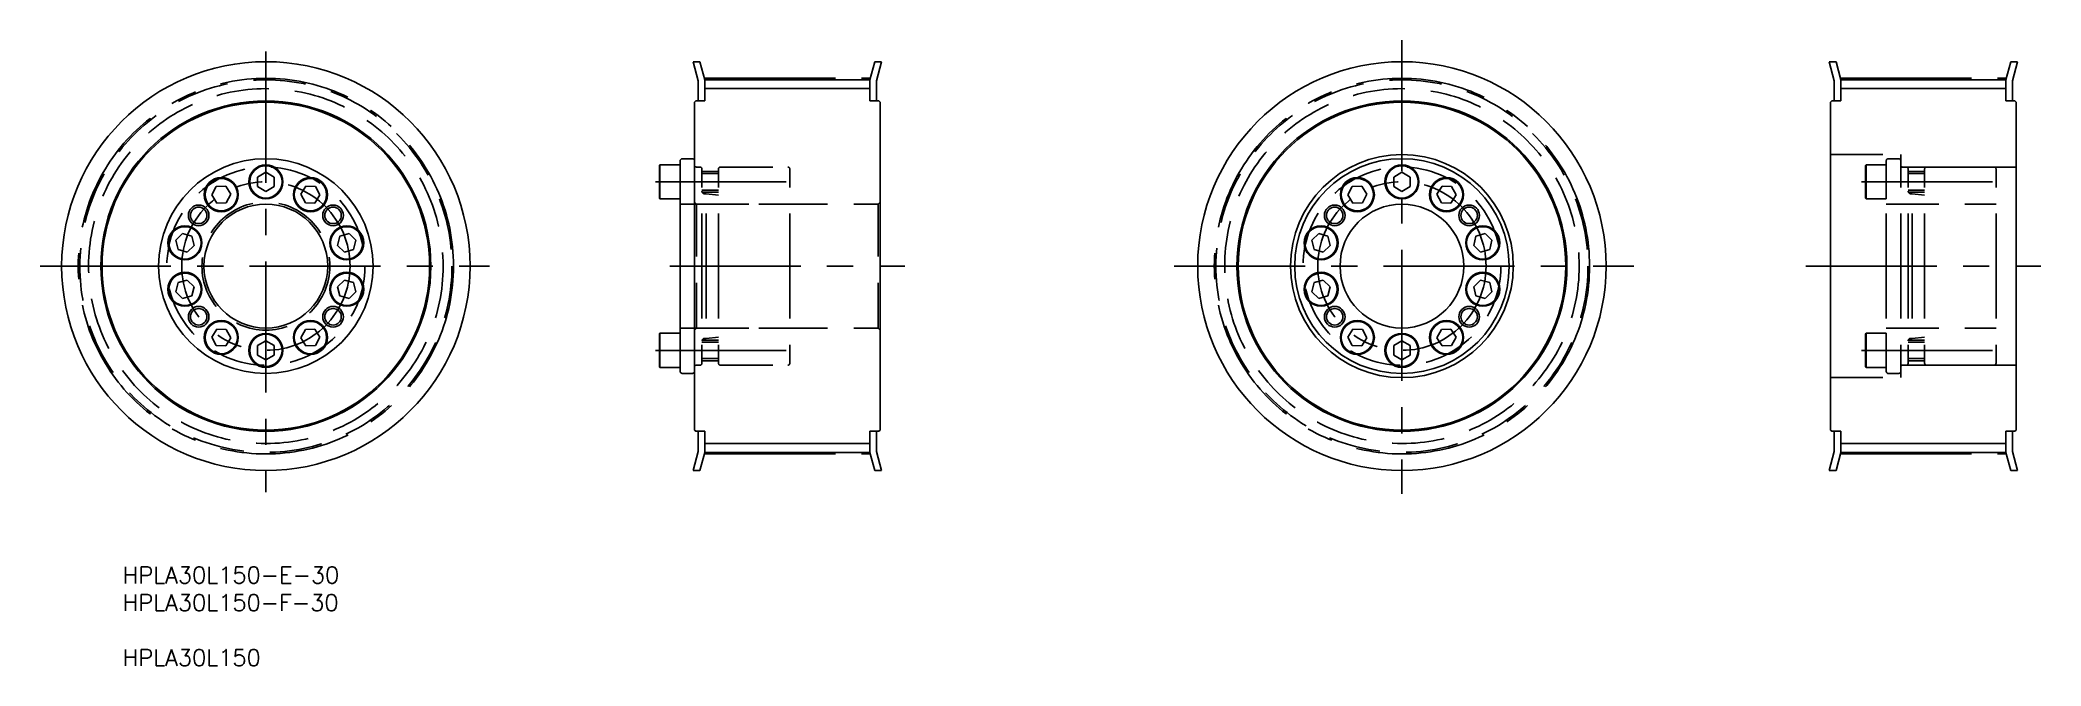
# Model space of a CAD drawing. Extents: x -5 to 480, y 5 to 157.
import ezdxf

# ---------------------------------------------------------------- set-up
doc = ezdxf.new("R2010")
doc.units = 0
doc.linetypes.add('CENTER', pattern=[50.8, 31.75, -6.35, 6.35, -6.35])
doc.linetypes.add('DASHED', pattern=[19.05, 12.7, -6.35])
doc.layers.get('0').update_dxf_attribs({"linetype": 'CONTINUOUS'})
doc.layers.add('CENTER', color=1, linetype='CENTER')
doc.styles.add('MISUMI', font='txt.shx')

# ---------------------------------------------------------------- blocks, each defined once
blk = doc.blocks.new('*U6')
at = {"color": 7, "linetype": 'CONTINUOUS', "style": 'MISUMI'}
for s, p in [('HPLA30L150-E-30', (15.05, 25.31)), ('HPLA30L150-F-30', (15.05, 18.65)), ('HPLA30L150', (15.05, 5.31))]:
    blk.add_text(s, height=4, dxfattribs=at).set_placement(p)

msp = doc.modelspace()

# ---------------------------------------------------------------- linework, layer by layer
at = {"color": 7, "linetype": 'CONTINUOUS'}
for p, q in [((153.31, 151.64), (154.54, 147.03)), ((153.31, 151.64), (154.96, 151.64)), ((154.96, 151.64), (156.14, 147.24)), ((196.14, 147.24), (197.32, 151.64)), ((197.32, 151.64), (198.98, 151.64)), ((197.74, 147.03), (198.98, 151.64)), ((428.69, 151.64), (429.93, 147.03)), ((428.69, 151.64), (430.35, 151.64)), ((430.35, 151.64), (431.53, 147.24)), ((471.53, 147.24), (472.71, 151.64)), ((472.71, 151.64), (474.37, 151.64)), ((473.13, 147.03), (474.37, 151.64)), ((154.54, 142.14), (154.54, 147.03)), ((156.14, 147.24), (196.14, 147.24)), ((156.14, 142.14), (156.14, 147.24)), ((196.14, 142.14), (196.14, 147.24)), ((197.74, 142.14), (197.74, 147.03)), ((429.93, 142.14), (429.93, 147.03)), ((431.53, 147.24), (471.53, 147.24)), ((431.53, 142.14), (431.53, 147.24)), ((471.53, 142.14), (471.53, 147.24)), ((473.13, 142.14), (473.13, 147.03)), ((153.94, 142.14), (153.64, 141.84)), ((153.64, 62.44), (153.64, 141.84)), ((153.94, 142.14), (156.14, 142.14)), ((196.14, 142.14), (198.34, 142.14)), ((198.34, 142.14), (198.64, 141.84)), ((198.64, 62.44), (198.64, 141.84)), ((429.33, 142.14), (429.03, 141.84)), ((429.03, 62.44), (429.03, 141.84)), ((429.33, 142.14), (431.53, 142.14)), ((471.53, 142.14), (473.73, 142.14)), ((473.73, 142.14), (474.03, 141.84)), ((474.03, 62.44), (474.03, 141.84)), ((145.14, 126.47), (145.26, 126.67)), ((145.14, 118.62), (145.14, 126.47)), ((145.26, 118.42), (145.26, 126.67)), ((145.26, 126.67), (150.14, 126.67)), ((150.14, 102.14), (150.14, 127.64)), ((150.14, 118.42), (150.14, 126.67)), ((150.64, 128.14), (153.14, 128.14)), ((153.64, 102.14), (153.64, 127.64)), ((37.69, 121.4), (36.61, 119.36)), ((40, 121.48), (37.69, 121.4)), ((41.23, 119.53), (40, 121.48)), ((49.73, 124.85), (47.73, 123.7)), ((47.73, 123.7), (47.73, 121.39)), ((47.73, 121.39), (49.73, 120.24)), ((51.73, 123.7), (49.73, 124.85)), ((49.73, 120.24), (51.73, 121.39)), ((51.73, 121.39), (51.73, 123.7)), ((58.23, 119.53), (59.45, 121.48)), ((59.45, 121.48), (61.76, 121.4)), ((61.76, 121.4), (62.85, 119.36)), ((150.14, 120.04), (150.14, 125.04)), ((313.08, 121.4), (312, 119.36)), ((315.39, 121.48), (313.08, 121.4)), ((316.61, 119.53), (315.39, 121.48)), ((325.12, 124.85), (323.12, 123.7)), ((323.12, 123.7), (323.12, 121.39)), ((323.12, 121.39), (325.12, 120.24)), ((327.12, 123.7), (325.12, 124.85)), ((325.12, 120.24), (327.12, 121.39)), ((327.12, 121.39), (327.12, 123.7)), ((333.62, 119.53), (334.84, 121.48)), ((334.84, 121.48), (337.15, 121.4)), ((337.15, 121.4), (338.23, 119.36)), ((36.61, 119.36), (37.83, 117.41)), ((37.83, 117.41), (40.14, 117.49)), ((40.14, 117.49), (41.23, 119.53)), ((59.31, 117.49), (58.23, 119.53)), ((61.62, 117.41), (59.31, 117.49)), ((62.85, 119.36), (61.62, 117.41)), ((145.14, 118.62), (145.26, 118.42)), ((145.26, 118.42), (150.14, 118.42)), ((312, 119.36), (313.22, 117.41)), ((313.22, 117.41), (315.53, 117.49)), ((315.53, 117.49), (316.61, 119.53)), ((334.7, 117.49), (333.62, 119.53)), ((337.01, 117.41), (334.7, 117.49)), ((338.23, 119.36), (337.01, 117.41)), ((150.14, 114.89), (150.14, 114.89)), ((29.56, 110.01), (27.9, 108.4)), ((27.9, 108.4), (28.46, 106.16)), ((31.78, 109.37), (29.56, 110.01)), ((30.68, 105.53), (32.34, 107.13)), ((32.34, 107.13), (31.78, 109.37)), ((67.12, 107.13), (67.68, 109.37)), ((68.78, 105.53), (67.12, 107.13)), ((67.68, 109.37), (69.9, 110.01)), ((69.9, 110.01), (71.56, 108.4)), ((71.56, 108.4), (71, 106.16)), ((150.14, 108.52), (150.14, 108.52)), ((304.95, 110.01), (303.29, 108.4)), ((303.29, 108.4), (303.84, 106.16)), ((307.17, 109.37), (304.95, 110.01)), ((306.06, 105.53), (307.73, 107.13)), ((307.73, 107.13), (307.17, 109.37)), ((342.51, 107.13), (343.06, 109.37)), ((344.17, 105.53), (342.51, 107.13)), ((343.06, 109.37), (345.28, 110.01)), ((345.28, 110.01), (346.95, 108.4)), ((346.95, 108.4), (346.39, 106.16)), ((28.46, 106.16), (30.68, 105.53)), ((71, 106.16), (68.78, 105.53)), ((150.14, 102.14), (150.14, 76.64)), ((153.64, 102.14), (153.64, 76.64)), ((303.84, 106.16), (306.06, 105.53)), ((346.39, 106.16), (344.17, 105.53)), ((27.9, 95.88), (28.46, 98.13)), ((28.46, 98.13), (30.68, 98.76)), ((30.68, 98.76), (32.34, 97.16)), ((32.34, 97.16), (31.78, 94.92)), ((68.78, 98.76), (67.12, 97.16)), ((67.12, 97.16), (67.68, 94.92)), ((71, 98.13), (68.78, 98.76)), ((71.56, 95.88), (71, 98.13)), ((303.29, 95.88), (303.84, 98.13)), ((303.84, 98.13), (306.06, 98.76)), ((306.06, 98.76), (307.73, 97.16)), ((307.73, 97.16), (307.17, 94.92)), ((344.17, 98.76), (342.51, 97.16)), ((342.51, 97.16), (343.06, 94.92)), ((346.39, 98.13), (344.17, 98.76)), ((346.95, 95.88), (346.39, 98.13)), ((29.56, 94.28), (27.9, 95.88)), ((31.78, 94.92), (29.56, 94.28)), ((67.68, 94.92), (69.9, 94.28)), ((69.9, 94.28), (71.56, 95.88)), ((304.95, 94.28), (303.29, 95.88)), ((307.17, 94.92), (304.95, 94.28)), ((343.06, 94.92), (345.28, 94.28)), ((345.28, 94.28), (346.95, 95.88)), ((36.61, 84.92), (37.83, 86.88)), ((37.69, 82.89), (36.61, 84.92)), ((40, 82.81), (37.69, 82.89)), ((37.83, 86.88), (40.14, 86.8)), ((41.23, 84.76), (40, 82.81)), ((40.14, 86.8), (41.23, 84.76)), ((47.73, 82.9), (49.73, 84.05)), ((47.73, 80.59), (47.73, 82.9)), ((49.73, 84.05), (51.73, 82.9)), ((51.73, 82.9), (51.73, 80.59)), ((59.31, 86.8), (58.23, 84.76)), ((58.23, 84.76), (59.45, 82.81)), ((61.62, 86.88), (59.31, 86.8)), ((59.45, 82.81), (61.76, 82.89)), ((62.85, 84.92), (61.62, 86.88)), ((61.76, 82.89), (62.85, 84.92)), ((145.14, 85.67), (145.26, 85.87)), ((145.14, 85.67), (145.14, 77.82)), ((145.26, 85.87), (145.26, 77.62)), ((145.26, 85.87), (150.14, 85.87)), ((150.14, 85.87), (150.14, 77.62)), ((150.14, 84.24), (150.14, 79.24)), ((312, 84.92), (313.22, 86.88)), ((313.08, 82.89), (312, 84.92)), ((315.39, 82.81), (313.08, 82.89)), ((313.22, 86.88), (315.53, 86.8)), ((316.61, 84.76), (315.39, 82.81)), ((315.53, 86.8), (316.61, 84.76)), ((323.12, 82.9), (325.12, 84.05)), ((323.12, 80.59), (323.12, 82.9)), ((325.12, 84.05), (327.12, 82.9)), ((327.12, 82.9), (327.12, 80.59)), ((334.7, 86.8), (333.62, 84.76)), ((333.62, 84.76), (334.84, 82.81)), ((337.01, 86.88), (334.7, 86.8)), ((334.84, 82.81), (337.15, 82.89)), ((338.23, 84.92), (337.01, 86.88)), ((337.15, 82.89), (338.23, 84.92)), ((49.73, 79.44), (47.73, 80.59)), ((51.73, 80.59), (49.73, 79.44)), ((145.14, 77.82), (145.26, 77.62)), ((145.26, 77.62), (150.14, 77.62)), ((325.12, 79.44), (323.12, 80.59)), ((327.12, 80.59), (325.12, 79.44)), ((150.64, 76.14), (153.14, 76.14)), ((153.94, 62.14), (153.64, 62.44)), ((153.94, 62.14), (156.14, 62.14)), ((154.54, 62.14), (154.54, 57.26)), ((156.14, 62.14), (156.14, 57.04)), ((196.14, 62.14), (198.34, 62.14)), ((196.14, 62.14), (196.14, 57.04)), ((197.74, 62.14), (197.74, 57.26)), ((198.34, 62.14), (198.64, 62.44)), ((429.33, 62.14), (429.03, 62.44)), ((429.33, 62.14), (431.53, 62.14)), ((429.93, 62.14), (429.93, 57.26)), ((431.53, 62.14), (431.53, 57.04)), ((471.53, 62.14), (473.73, 62.14)), ((471.53, 62.14), (471.53, 57.04)), ((473.13, 62.14), (473.13, 57.26)), ((473.73, 62.14), (474.03, 62.44)), ((153.31, 52.64), (154.54, 57.26)), ((154.96, 52.64), (156.14, 57.04)), ((156.14, 57.04), (196.14, 57.04)), ((196.14, 57.04), (197.32, 52.64)), ((197.74, 57.26), (198.98, 52.64)), ((428.69, 52.64), (429.93, 57.26)), ((430.35, 52.64), (431.53, 57.04)), ((431.53, 57.04), (471.53, 57.04)), ((471.53, 57.04), (472.71, 52.64)), ((473.13, 57.26), (474.37, 52.64)), ((153.31, 52.64), (154.96, 52.64)), ((197.32, 52.64), (198.98, 52.64)), ((428.69, 52.64), (430.35, 52.64)), ((472.71, 52.64), (474.37, 52.64))]:
    msp.add_line(p, q, dxfattribs=at)
at = {"color": 3, "linetype": 'CONTINUOUS'}
for p, q in [((156.14, 145.11), (196.14, 145.11)), ((431.53, 145.11), (471.53, 145.11)), ((156.14, 59.17), (196.14, 59.17)), ((431.53, 59.17), (471.53, 59.17))]:
    msp.add_line(p, q, dxfattribs=at)
at = {"color": 3, "linetype": 'DASHED'}
for p, q in [((154.05, 126.14), (154.94, 126.14)), ((159.94, 126.14), (176.24, 126.14)), ((429.03, 129.14), (446.03, 129.14)), ((437.53, 126.47), (437.65, 126.67)), ((437.53, 118.62), (437.53, 126.47)), ((437.65, 118.42), (437.65, 126.67)), ((437.65, 126.67), (442.53, 126.67)), ((442.53, 102.14), (442.53, 127.64)), ((442.53, 118.42), (442.53, 126.67)), ((443.03, 128.14), (445.53, 128.14)), ((446.03, 126.14), (446.03, 129.14)), ((446.03, 102.14), (446.03, 127.64)), ((446.03, 126.14), (474.03, 126.14)), ((446.44, 126.14), (447.33, 126.14)), ((452.33, 126.14), (468.63, 126.14)), ((155.44, 102.14), (155.44, 125.64)), ((159.44, 125.04), (155.44, 125.04)), ((159.44, 124.54), (155.44, 124.54)), ((159.44, 102.14), (159.44, 125.64)), ((176.74, 102.14), (176.74, 125.64)), ((442.53, 120.04), (442.53, 125.04)), ((447.83, 102.14), (447.83, 125.64)), ((451.83, 125.04), (447.83, 125.04)), ((451.83, 124.54), (447.83, 124.54)), ((451.83, 102.14), (451.83, 125.64)), ((469.13, 102.14), (469.13, 125.64)), ((150.14, 117.14), (176.74, 117.14)), ((153.64, 117.64), (154.14, 117.14)), ((154.14, 117.14), (154.14, 87.14)), ((154.14, 117.14), (198.14, 117.14)), ((159.44, 120.54), (155.44, 120.54)), ((159.44, 120.04), (155.44, 120.04)), ((156.04, 119.67), (156.44, 119.67)), ((156.44, 102.14), (156.44, 119.67)), ((156.44, 119.67), (159.44, 119.33)), ((198.64, 117.64), (198.14, 117.14)), ((198.14, 117.14), (198.14, 87.14)), ((437.53, 118.62), (437.65, 118.42)), ((437.65, 118.42), (442.53, 118.42)), ((442.53, 117.14), (469.13, 117.14)), ((451.83, 120.54), (447.83, 120.54)), ((451.83, 120.04), (447.83, 120.04)), ((448.43, 119.67), (448.83, 119.67)), ((448.83, 102.14), (448.83, 119.67)), ((448.83, 119.67), (451.83, 119.33)), ((442.53, 114.89), (442.53, 114.89)), ((442.53, 108.52), (442.53, 108.52)), ((155.44, 102.14), (155.44, 78.64)), ((156.44, 102.14), (156.44, 84.62)), ((159.44, 102.14), (159.44, 78.64)), ((176.74, 102.14), (176.74, 78.64)), ((442.53, 102.14), (442.53, 76.64)), ((446.03, 102.14), (446.03, 76.64)), ((447.83, 102.14), (447.83, 78.64)), ((448.83, 102.14), (448.83, 84.62)), ((451.83, 102.14), (451.83, 78.64)), ((469.13, 102.14), (469.13, 78.64)), ((150.14, 87.14), (176.74, 87.14)), ((153.64, 86.64), (154.14, 87.14)), ((154.14, 87.14), (198.14, 87.14)), ((159.44, 84.24), (155.44, 84.24)), ((159.44, 83.74), (155.44, 83.74)), ((156.04, 84.62), (156.44, 84.62)), ((156.44, 84.62), (159.44, 84.96)), ((198.64, 86.64), (198.14, 87.14)), ((437.53, 85.67), (437.65, 85.87)), ((437.53, 85.67), (437.53, 77.82)), ((437.65, 85.87), (437.65, 77.62)), ((437.65, 85.87), (442.53, 85.87)), ((442.53, 87.14), (469.13, 87.14)), ((442.53, 85.87), (442.53, 77.62)), ((442.53, 84.24), (442.53, 79.24)), ((451.83, 84.24), (447.83, 84.24)), ((451.83, 83.74), (447.83, 83.74)), ((448.43, 84.62), (448.83, 84.62)), ((448.83, 84.62), (451.83, 84.96)), ((154.05, 78.14), (154.94, 78.14)), ((159.44, 79.74), (155.44, 79.74)), ((159.44, 79.24), (155.44, 79.24)), ((159.94, 78.14), (176.24, 78.14)), ((437.53, 77.82), (437.65, 77.62)), ((437.65, 77.62), (442.53, 77.62)), ((446.03, 78.14), (446.03, 75.14)), ((446.03, 78.14), (474.03, 78.14)), ((446.44, 78.14), (447.33, 78.14)), ((451.83, 79.74), (447.83, 79.74)), ((451.83, 79.24), (447.83, 79.24)), ((452.33, 78.14), (468.63, 78.14)), ((429.03, 75.14), (446.03, 75.14)), ((443.03, 76.14), (445.53, 76.14))]:
    msp.add_line(p, q, dxfattribs=at)
at = {"color": 7, "linetype": 'CONTINUOUS'}
for centre, radius in [((49.73, 102.14), 49.5), ((325.12, 102.14), 49.5), ((49.73, 102.14), 40), ((49.73, 102.14), 39.7), ((325.12, 102.14), 40), ((325.12, 102.14), 39.7), ((49.73, 102.14), 26), ((49.73, 122.54), 4.12), ((49.73, 122.54), 3.92), ((325.12, 102.14), 27), ((325.12, 102.14), 26), ((325.12, 122.54), 4.12), ((325.12, 122.54), 3.92), ((38.92, 119.44), 4.12), ((38.92, 119.44), 3.92), ((60.54, 119.44), 4.12), ((60.54, 119.44), 3.92), ((314.31, 119.44), 4.12), ((314.31, 119.44), 3.92), ((335.93, 119.44), 4.12), ((335.93, 119.44), 3.92), ((33.44, 114.42), 2), ((49.73, 102.14), 15), ((66.02, 114.42), 2), ((308.82, 114.42), 2.5), ((308.82, 114.42), 2), ((325.12, 102.14), 15), ((341.41, 114.42), 2.5), ((341.41, 114.42), 2), ((30.12, 107.77), 4.12), ((30.12, 107.77), 3.92), ((69.34, 107.77), 4.12), ((69.34, 107.77), 3.92), ((305.51, 107.77), 4.12), ((305.51, 107.77), 3.92), ((344.73, 107.77), 4.12), ((344.73, 107.77), 3.92), ((30.12, 96.52), 4.12), ((30.12, 96.52), 3.92), ((69.34, 96.52), 4.12), ((69.34, 96.52), 3.92), ((305.51, 96.52), 4.12), ((305.51, 96.52), 3.92), ((344.73, 96.52), 4.12), ((344.73, 96.52), 3.92), ((308.82, 89.87), 2.5), ((341.41, 89.87), 2.5), ((33.44, 89.87), 2), ((38.92, 84.84), 4.12), ((38.92, 84.84), 3.92), ((60.54, 84.84), 4.12), ((60.54, 84.84), 3.92), ((66.02, 89.87), 2), ((308.82, 89.87), 2), ((314.31, 84.84), 4.12), ((314.31, 84.84), 3.92), ((335.93, 84.84), 4.12), ((335.93, 84.84), 3.92), ((341.41, 89.87), 2), ((49.73, 81.74), 4.12), ((49.73, 81.74), 3.92), ((325.12, 81.74), 4.12), ((325.12, 81.74), 3.92)]:
    msp.add_circle(centre, radius, dxfattribs=at)
at = {"color": 3, "linetype": 'DASHED'}
for centre, radius in [((49.73, 102.14), 45.1), ((325.12, 102.14), 45.1), ((49.73, 102.14), 42.97), ((325.12, 102.14), 42.97), ((49.73, 102.14), 24), ((325.12, 102.14), 24), ((49.73, 102.14), 15.5)]:
    msp.add_circle(centre, radius, dxfattribs=at)
at = {"color": 3}
for centre in [(33.44, 114.42), (66.02, 114.42), (33.44, 89.87), (66.02, 89.87)]:
    msp.add_circle(centre, 2.5, dxfattribs=at)
at = {"color": 7, "linetype": 'CONTINUOUS'}
for centre, start, end in [((150.64, 127.64), 90, 180.0009), ((153.14, 127.64), 0, 90), ((150.64, 76.64), 179.9991, 270), ((153.14, 76.64), 270, 0)]:
    msp.add_arc(centre, 0.5, start, end, dxfattribs=at)
at = {"color": 3, "linetype": 'DASHED'}
for centre, radius, start, end in [((154.05, 126.55), 0.41, 180, 270), ((154.94, 125.64), 0.5, 0, 90), ((159.94, 125.64), 0.5, 90, 180), ((176.24, 125.64), 0.5, 0, 90), ((443.03, 127.64), 0.5, 90, 180.0009), ((445.53, 127.64), 0.5, 0, 90), ((446.44, 126.55), 0.41, 180, 270), ((447.33, 125.64), 0.5, 0, 90), ((452.33, 125.64), 0.5, 90, 180), ((468.63, 125.64), 0.5, 0, 90), ((156.04, 120.27), 0.6, 180, 270), ((448.43, 120.27), 0.6, 180, 270), ((156.04, 84.02), 0.6, 90, 180), ((448.43, 84.02), 0.6, 90, 180), ((154.05, 77.73), 0.41, 90, 180), ((154.94, 78.64), 0.5, 270, 0), ((159.94, 78.64), 0.5, 180, 270), ((176.24, 78.64), 0.5, 270, 0), ((446.44, 77.73), 0.41, 90, 180), ((447.33, 78.64), 0.5, 270, 0), ((452.33, 78.64), 0.5, 180, 270), ((468.63, 78.64), 0.5, 270, 0), ((443.03, 76.64), 0.5, 179.9991, 270), ((445.53, 76.64), 0.5, 270, 0)]:
    msp.add_arc(centre, radius, start, end, dxfattribs=at)
at = {"layer": 'CENTER', "color": 1, "linetype": 'CENTER'}
for p, q in [((325.12, 156.88), (325.12, 47)), ((49.73, 154.08), (49.73, 47.4)), ((156.04, 147.62), (196.24, 147.62)), ((431.43, 147.62), (471.63, 147.62)), ((144.14, 122.54), (177.74, 122.54)), ((436.53, 122.54), (470.13, 122.54)), ((-5.02, 102.14), (103.98, 102.14)), ((147.64, 102.14), (204.64, 102.14)), ((269.89, 102.14), (381.32, 102.14)), ((423.03, 102.14), (480.03, 102.14)), ((144.14, 81.74), (177.74, 81.74)), ((436.53, 81.74), (470.13, 81.74)), ((156.04, 56.66), (196.24, 56.66)), ((431.43, 56.66), (471.63, 56.66))]:
    msp.add_line(p, q, dxfattribs=at)
for centre, radius in [((49.73, 102.14), 45.48), ((325.12, 102.14), 45.48), ((49.73, 102.14), 20.4), ((325.12, 102.14), 20.4)]:
    msp.add_circle(centre, radius, dxfattribs=at)

# ---------------------------------------------------------------- block references
at = {"color": 7, "linetype": 'CONTINUOUS'}
msp.add_blockref('*U6', (0, 0), dxfattribs=at)

doc.saveas('drawing.dxf')
